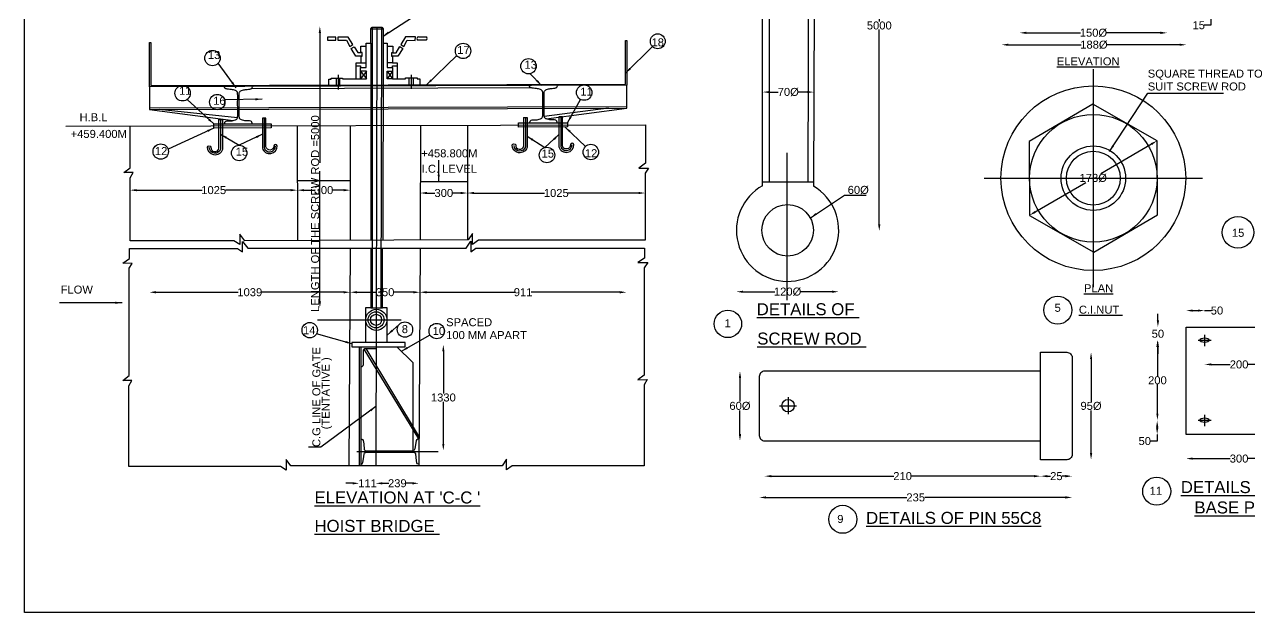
# Model space of a CAD drawing. Header units: inches. Extents: x 2 to 3337, y 17 to 2233.
# Drawn here: x 2 to 1838, y 17 to 898 of the extents above; entities that cross this region are included whole.
import ezdxf

# ---------------------------------------------------------------- set-up
doc = ezdxf.new("R2010")
doc.units = ezdxf.units.IN
doc.header["$MEASUREMENT"] = 0
doc.layers.add('DIMENSIONS', color=7, linetype='Continuous')
doc.layers.add('TEXT', color=1, linetype='Continuous')
doc.styles.get("Standard").update_dxf_attribs({"font": 'arial.ttf', "height": 12})
doc.dimstyles.get("Standard").update_dxf_attribs({"dimtxt": 12, "dimasz": 10, "dimexe": 0.18, "dimexo": 0.0625, "dimgap": 0.09, "dimtad": 0, "dimtih": 1, "dimtoh": 1, "dimdec": 4, "dimzin": 0, "dimdsep": 46, "dimtxsty": 'Standard', "dimcen": 0.09, "dimse1": 1, "dimse2": 1, "dimadec": 0, "dimazin": 0, "dimtfac": 1, "dimtdec": 4, "dimtofl": 0, "dimtmove": 0, "dimatfit": 3, "dimfxl": 1, "dimtolj": 1, "dimtzin": 0, "dimarcsym": 0})

# ---------------------------------------------------------------- blocks, each defined once
blk = doc.blocks.new('*D66')
at = {"layer": 'Defpoints', "color": 0, "transparency": 16777216}
for p in [(1715, 929.8), (1715, 907.3), (1780.5, 907.3)]:
    blk.add_point(p, dxfattribs=at)
at = {"layer": 'DIMENSIONS', "color": 0, "lineweight": -2, "transparency": 16777216}
for p, q in [((1780.5, 919.8), (1780.5, 917.3)), ((1780.5, 907.3), (1780.5, 897.3)), ((1780.5, 897.3), (1770.5, 897.3))]:
    blk.add_line(p, q, dxfattribs=at)
at = {"layer": 'DIMENSIONS', "color": 0, "transparency": 16777216}
for points in [[(1778.8, 919.8), (1782.1, 919.8), (1780.5, 929.8)], [(1778.8, 917.3), (1782.1, 917.3), (1780.5, 907.3)]]:
    blk.add_solid(points, dxfattribs=at)
at = {"layer": 'DIMENSIONS', "color": 0, "transparency": 16777216, "insert": (1762.3, 897.3), "char_height": 12, "attachment_point": 5}
blk.add_mtext('\\A1;15', dxfattribs=at)
blk = doc.blocks.new('*D67')
at = {"layer": 'Defpoints', "color": 0, "transparency": 16777216}
for p in [(1494, 929.8), (1715, 929.8), (1715, 885.9)]:
    blk.add_point(p, dxfattribs=at)
at = {"layer": 'DIMENSIONS', "color": 0, "lineweight": -2, "transparency": 16777216}
for p, q in [((1504, 885.9), (1585.1, 885.9)), ((1705, 885.9), (1623.9, 885.9))]:
    blk.add_line(p, q, dxfattribs=at)
at = {"layer": 'DIMENSIONS', "color": 0, "transparency": 16777216}
for points in [[(1504, 887.6), (1504, 884.2), (1494, 885.9)], [(1705, 887.6), (1705, 884.2), (1715, 885.9)]]:
    blk.add_solid(points, dxfattribs=at)
at = {"layer": 'DIMENSIONS', "color": 0, "transparency": 16777216, "insert": (1604.5, 885.9), "char_height": 12, "attachment_point": 5}
blk.add_mtext('\\A1;150Ø', dxfattribs=at)
blk = doc.blocks.new('*D68')
at = {"layer": 'Defpoints', "color": 0, "transparency": 16777216}
for p in [(1466.9, 929.8), (1743.6, 929.8), (1743.6, 868)]:
    blk.add_point(p, dxfattribs=at)
at = {"layer": 'DIMENSIONS', "color": 0, "lineweight": -2, "transparency": 16777216}
for p, q in [((1476.9, 868), (1585.9, 868)), ((1733.6, 868), (1624.6, 868))]:
    blk.add_line(p, q, dxfattribs=at)
at = {"layer": 'DIMENSIONS', "color": 0, "transparency": 16777216}
for points in [[(1476.9, 869.7), (1476.9, 866.4), (1466.9, 868)], [(1733.6, 869.7), (1733.6, 866.4), (1743.6, 868)]]:
    blk.add_solid(points, dxfattribs=at)
at = {"layer": 'DIMENSIONS', "color": 0, "transparency": 16777216, "insert": (1605.2, 868), "char_height": 12, "attachment_point": 5}
blk.add_mtext('\\A1;188Ø', dxfattribs=at)
blk = doc.blocks.new('*D70')
at = {"layer": 'Defpoints', "color": 0, "transparency": 16777216}
for p in [(1177.8, 1205.1), (1177.8, 588.7), (1283.4, 588.7)]:
    blk.add_point(p, dxfattribs=at)
at = {"layer": 'DIMENSIONS', "color": 0, "lineweight": -2, "transparency": 16777216}
for p, q in [((1283.4, 1195.1), (1283.4, 903.1)), ((1283.4, 598.7), (1283.4, 890.7))]:
    blk.add_line(p, q, dxfattribs=at)
at = {"layer": 'DIMENSIONS', "color": 0, "transparency": 16777216}
for points in [[(1281.7, 1195.1), (1285.1, 1195.1), (1283.4, 1205.1)], [(1281.7, 598.7), (1285.1, 598.7), (1283.4, 588.7)]]:
    blk.add_solid(points, dxfattribs=at)
at = {"layer": 'DIMENSIONS', "color": 0, "transparency": 16777216, "insert": (1283.4, 896.9), "char_height": 12, "attachment_point": 5}
blk.add_mtext('\\A1;5000', dxfattribs=at)
blk = doc.blocks.new('*D71')
at = {"layer": 'Defpoints', "color": 0, "transparency": 16777216}
for p in [(1108.6, 797.3), (1185.4, 797.1), (1185.4, 797.1)]:
    blk.add_point(p, dxfattribs=at)
at = {"layer": 'DIMENSIONS', "color": 0, "lineweight": -2, "transparency": 16777216}
for p, q in [((1118.6, 797.1), (1131.8, 797.1)), ((1175.4, 797.1), (1162.2, 797.1))]:
    blk.add_line(p, q, dxfattribs=at)
at = {"layer": 'DIMENSIONS', "color": 0, "transparency": 16777216}
for points in [[(1118.6, 798.7), (1118.6, 795.4), (1108.6, 797.1)], [(1175.4, 798.7), (1175.4, 795.4), (1185.4, 797.1)]]:
    blk.add_solid(points, dxfattribs=at)
at = {"layer": 'DIMENSIONS', "color": 0, "transparency": 16777216, "insert": (1147, 797.1), "char_height": 12, "attachment_point": 5}
blk.add_mtext('\\A1;70Ø', dxfattribs=at)
blk = doc.blocks.new('*D72')
at = {"layer": 'Defpoints', "color": 0, "transparency": 16777216}
for p in [(1069.3, 589.8), (1222.6, 589.8), (1222.6, 497.7)]:
    blk.add_point(p, dxfattribs=at)
at = {"layer": 'DIMENSIONS', "color": 0, "lineweight": -2, "transparency": 16777216}
for p, q in [((1079.3, 497.7), (1126.6, 497.7)), ((1212.6, 497.7), (1165.3, 497.7))]:
    blk.add_line(p, q, dxfattribs=at)
at = {"layer": 'DIMENSIONS', "color": 0, "transparency": 16777216}
for points in [[(1079.3, 499.3), (1079.3, 496), (1069.3, 497.7)], [(1212.6, 499.3), (1212.6, 496), (1222.6, 497.7)]]:
    blk.add_solid(points, dxfattribs=at)
at = {"layer": 'DIMENSIONS', "color": 0, "transparency": 16777216, "insert": (1146, 497.7), "char_height": 12, "attachment_point": 5}
blk.add_mtext('\\A1;120Ø', dxfattribs=at)
blk = doc.blocks.new('*D73')
at = {"layer": 'Defpoints', "color": 0, "transparency": 16777216}
for p in [(160.2, 649.1), (411.1, 650), (411.1, 650)]:
    blk.add_point(p, dxfattribs=at)
at = {"layer": 'DIMENSIONS', "color": 0, "lineweight": -2, "transparency": 16777216}
for p, q in [((170.2, 650), (268.2, 650)), ((401.1, 650), (303.1, 650))]:
    blk.add_line(p, q, dxfattribs=at)
at = {"layer": 'DIMENSIONS', "color": 0, "transparency": 16777216}
for points in [[(170.2, 651.6), (170.2, 648.3), (160.2, 650)], [(401.1, 651.6), (401.1, 648.3), (411.1, 650)]]:
    blk.add_solid(points, dxfattribs=at)
at = {"layer": 'DIMENSIONS', "color": 0, "transparency": 16777216, "insert": (285.6, 650), "char_height": 12, "attachment_point": 5}
blk.add_mtext('\\A1;1025', dxfattribs=at)
blk = doc.blocks.new('*D74')
at = {"layer": 'Defpoints', "color": 0, "transparency": 16777216}
for p in [(411.1, 650), (490.6, 650), (490.6, 650)]:
    blk.add_point(p, dxfattribs=at)
at = {"layer": 'DIMENSIONS', "color": 0, "lineweight": -2, "transparency": 16777216}
for p, q in [((421.1, 650), (437.6, 650)), ((480.6, 650), (464.2, 650))]:
    blk.add_line(p, q, dxfattribs=at)
at = {"layer": 'DIMENSIONS', "color": 0, "transparency": 16777216}
for points in [[(421.1, 651.6), (421.1, 648.3), (411.1, 650)], [(480.6, 651.6), (480.6, 648.3), (490.6, 650)]]:
    blk.add_solid(points, dxfattribs=at)
at = {"layer": 'DIMENSIONS', "color": 0, "transparency": 16777216, "insert": (450.9, 650), "char_height": 12, "attachment_point": 5}
blk.add_mtext('\\A1;300', dxfattribs=at)
blk = doc.blocks.new('*D75')
at = {"layer": 'Defpoints', "color": 0, "transparency": 16777216}
for p in [(189.2, 498.5), (490.3, 496.9), (490.3, 496.9)]:
    blk.add_point(p, dxfattribs=at)
at = {"layer": 'DIMENSIONS', "color": 0, "lineweight": -2, "transparency": 16777216}
for p, q in [((199.2, 496.9), (322.3, 496.9)), ((480.3, 496.9), (357.2, 496.9))]:
    blk.add_line(p, q, dxfattribs=at)
at = {"layer": 'DIMENSIONS', "color": 0, "transparency": 16777216}
for points in [[(199.2, 498.6), (199.2, 495.2), (189.2, 496.9)], [(480.3, 498.6), (480.3, 495.2), (490.3, 496.9)]]:
    blk.add_solid(points, dxfattribs=at)
at = {"layer": 'DIMENSIONS', "color": 0, "transparency": 16777216, "insert": (339.7, 496.9), "char_height": 12, "attachment_point": 5}
blk.add_mtext('\\A1;1039', dxfattribs=at)
blk = doc.blocks.new('*D76')
at = {"layer": 'Defpoints', "color": 0, "transparency": 16777216}
for p in [(490.3, 496.9), (594.8, 496.9), (594.8, 496.3)]:
    blk.add_point(p, dxfattribs=at)
at = {"layer": 'DIMENSIONS', "color": 0, "lineweight": -2, "transparency": 16777216}
for p, q in [((500.3, 496.9), (529.2, 496.9)), ((584.8, 496.9), (555.9, 496.9))]:
    blk.add_line(p, q, dxfattribs=at)
at = {"layer": 'DIMENSIONS', "color": 0, "transparency": 16777216}
for points in [[(500.3, 498.6), (500.3, 495.2), (490.3, 496.9)], [(584.8, 498.6), (584.8, 495.2), (594.8, 496.9)]]:
    blk.add_solid(points, dxfattribs=at)
at = {"layer": 'DIMENSIONS', "color": 0, "transparency": 16777216, "insert": (542.5, 496.9), "char_height": 12, "attachment_point": 5}
blk.add_mtext('\\A1;350', dxfattribs=at)
blk = doc.blocks.new('*D77')
at = {"layer": 'Defpoints', "color": 0, "transparency": 16777216}
for p in [(594.8, 496.9), (904.3, 496.9), (904.3, 496.9)]:
    blk.add_point(p, dxfattribs=at)
at = {"layer": 'DIMENSIONS', "color": 0, "lineweight": -2, "transparency": 16777216}
for p, q in [((604.8, 496.9), (737.3, 496.9)), ((894.3, 496.9), (761.7, 496.9))]:
    blk.add_line(p, q, dxfattribs=at)
at = {"layer": 'DIMENSIONS', "color": 0, "transparency": 16777216}
for points in [[(604.8, 498.6), (604.8, 495.2), (594.8, 496.9)], [(894.3, 498.6), (894.3, 495.2), (904.3, 496.9)]]:
    blk.add_solid(points, dxfattribs=at)
at = {"layer": 'DIMENSIONS', "color": 0, "transparency": 16777216, "insert": (749.5, 496.9), "char_height": 12, "attachment_point": 5}
blk.add_mtext('\\A1;911', dxfattribs=at)
blk = doc.blocks.new('*D78')
at = {"layer": 'Defpoints', "color": 0, "transparency": 16777216}
for p in [(572.6, 418.4), (573.4, 259.5), (629.9, 259.5)]:
    blk.add_point(p, dxfattribs=at)
at = {"layer": 'DIMENSIONS', "color": 0, "lineweight": -2, "transparency": 16777216}
for p, q in [((629.9, 408.4), (629.9, 345.2)), ((629.9, 269.5), (629.9, 332.8))]:
    blk.add_line(p, q, dxfattribs=at)
at = {"layer": 'DIMENSIONS', "color": 0, "transparency": 16777216}
for points in [[(628.2, 408.4), (631.5, 408.4), (629.9, 418.4)], [(628.2, 269.5), (631.5, 269.5), (629.9, 259.5)]]:
    blk.add_solid(points, dxfattribs=at)
at = {"layer": 'DIMENSIONS', "color": 0, "transparency": 16777216, "insert": (629.9, 339), "char_height": 12, "attachment_point": 5}
blk.add_mtext('\\A1;1330', dxfattribs=at)
blk = doc.blocks.new('*D79')
at = {"layer": 'Defpoints', "color": 0, "transparency": 16777216}
for p in [(503.9, 236.4), (528.4, 236.4), (528.4, 210.4)]:
    blk.add_point(p, dxfattribs=at)
at = {"layer": 'DIMENSIONS', "color": 0, "lineweight": -2, "transparency": 16777216}
for p, q in [((493.9, 210.4), (483.9, 210.4)), ((538.4, 210.4), (548.4, 210.4))]:
    blk.add_line(p, q, dxfattribs=at)
at = {"layer": 'DIMENSIONS', "color": 0, "transparency": 16777216}
for points in [[(493.9, 212), (493.9, 208.7), (503.9, 210.4)], [(538.4, 212), (538.4, 208.7), (528.4, 210.4)]]:
    blk.add_solid(points, dxfattribs=at)
at = {"layer": 'DIMENSIONS', "color": 0, "transparency": 16777216, "insert": (516.2, 210.4), "char_height": 12, "attachment_point": 5}
blk.add_mtext('\\A1;111', dxfattribs=at)
blk = doc.blocks.new('*D80')
at = {"layer": 'Defpoints', "color": 0, "transparency": 16777216}
for p in [(593.3, 239.4), (528.4, 236.4), (593.3, 210.4)]:
    blk.add_point(p, dxfattribs=at)
at = {"layer": 'DIMENSIONS', "color": 0, "lineweight": -2, "transparency": 16777216}
for p, q in [((538.4, 210.4), (547.4, 210.4)), ((583.3, 210.4), (574.4, 210.4))]:
    blk.add_line(p, q, dxfattribs=at)
at = {"layer": 'DIMENSIONS', "color": 0, "transparency": 16777216}
for points in [[(538.4, 212), (538.4, 208.7), (528.4, 210.4)], [(583.3, 212), (583.3, 208.7), (593.3, 210.4)]]:
    blk.add_solid(points, dxfattribs=at)
at = {"layer": 'DIMENSIONS', "color": 0, "transparency": 16777216, "insert": (560.9, 210.4), "char_height": 12, "attachment_point": 5}
blk.add_mtext('\\A1;239', dxfattribs=at)
blk = doc.blocks.new('*D81')
at = {"layer": 'Defpoints', "color": 0, "transparency": 16777216}
for p in [(595.2, 645.7), (666, 645.7), (666, 645.7)]:
    blk.add_point(p, dxfattribs=at)
at = {"layer": 'DIMENSIONS', "color": 0, "lineweight": -2, "transparency": 16777216}
for p, q in [((605.2, 645.7), (617.3, 645.7)), ((656, 645.7), (643.9, 645.7))]:
    blk.add_line(p, q, dxfattribs=at)
at = {"layer": 'DIMENSIONS', "color": 0, "transparency": 16777216}
for points in [[(605.2, 647.4), (605.2, 644), (595.2, 645.7)], [(656, 647.4), (656, 644), (666, 645.7)]]:
    blk.add_solid(points, dxfattribs=at)
at = {"layer": 'DIMENSIONS', "color": 0, "transparency": 16777216, "insert": (630.6, 645.7), "char_height": 12, "attachment_point": 5}
blk.add_mtext('\\A1;300', dxfattribs=at)
blk = doc.blocks.new('*D82')
at = {"layer": 'Defpoints', "color": 0, "transparency": 16777216}
for p in [(666, 645.7), (932.5, 645.7), (932.5, 645.7)]:
    blk.add_point(p, dxfattribs=at)
at = {"layer": 'DIMENSIONS', "color": 0, "lineweight": -2, "transparency": 16777216}
for p, q in [((676, 645.7), (781.7, 645.7)), ((922.5, 645.7), (816.7, 645.7))]:
    blk.add_line(p, q, dxfattribs=at)
at = {"layer": 'DIMENSIONS', "color": 0, "transparency": 16777216}
for points in [[(676, 647.4), (676, 644), (666, 645.7)], [(922.5, 647.4), (922.5, 644), (932.5, 645.7)]]:
    blk.add_solid(points, dxfattribs=at)
at = {"layer": 'DIMENSIONS', "color": 0, "transparency": 16777216, "insert": (799.2, 645.7), "char_height": 12, "attachment_point": 5}
blk.add_mtext('\\A1;1025', dxfattribs=at)
blk = doc.blocks.new('*D83')
at = {"layer": 'Defpoints', "color": 0, "transparency": 16777216}
for p in [(1111.6, 274.1), (1525.3, 274.1), (1525.3, 221.1)]:
    blk.add_point(p, dxfattribs=at)
at = {"layer": 'DIMENSIONS', "color": 0, "lineweight": -2, "transparency": 16777216}
for p, q in [((1121.6, 221.1), (1305, 221.1)), ((1515.3, 221.1), (1331.9, 221.1))]:
    blk.add_line(p, q, dxfattribs=at)
at = {"layer": 'DIMENSIONS', "color": 0, "transparency": 16777216}
for points in [[(1121.6, 222.8), (1121.6, 219.4), (1111.6, 221.1)], [(1515.3, 222.8), (1515.3, 219.4), (1525.3, 221.1)]]:
    blk.add_solid(points, dxfattribs=at)
at = {"layer": 'DIMENSIONS', "color": 0, "transparency": 16777216, "insert": (1318.4, 221.1), "char_height": 12, "attachment_point": 5}
blk.add_mtext('\\A1;210', dxfattribs=at)
blk = doc.blocks.new('*D84')
at = {"layer": 'Defpoints', "color": 0, "transparency": 16777216}
for p in [(1525.3, 256.7), (1572.5, 256.7), (1572.5, 221.1)]:
    blk.add_point(p, dxfattribs=at)
at = {"layer": 'DIMENSIONS', "color": 0, "lineweight": -2, "transparency": 16777216}
for p, q in [((1535.3, 221.1), (1540.1, 221.1)), ((1562.5, 221.1), (1557.8, 221.1))]:
    blk.add_line(p, q, dxfattribs=at)
at = {"layer": 'DIMENSIONS', "color": 0, "transparency": 16777216}
for points in [[(1535.3, 222.8), (1535.3, 219.4), (1525.3, 221.1)], [(1562.5, 222.8), (1562.5, 219.4), (1572.5, 221.1)]]:
    blk.add_solid(points, dxfattribs=at)
at = {"layer": 'DIMENSIONS', "color": 0, "transparency": 16777216, "insert": (1548.9, 221.1), "char_height": 12, "attachment_point": 5}
blk.add_mtext('\\A1;25', dxfattribs=at)
blk = doc.blocks.new('*D85')
at = {"layer": 'Defpoints', "color": 0, "transparency": 16777216}
for p in [(1103.6, 310.8), (1572.5, 310.8), (1572.5, 189.2)]:
    blk.add_point(p, dxfattribs=at)
at = {"layer": 'DIMENSIONS', "color": 0, "lineweight": -2, "transparency": 16777216}
for p, q in [((1113.6, 189.2), (1324.5, 189.2)), ((1562.5, 189.2), (1351.5, 189.2))]:
    blk.add_line(p, q, dxfattribs=at)
at = {"layer": 'DIMENSIONS', "color": 0, "transparency": 16777216}
for points in [[(1113.6, 190.9), (1113.6, 187.5), (1103.6, 189.2)], [(1562.5, 190.9), (1562.5, 187.5), (1572.5, 189.2)]]:
    blk.add_solid(points, dxfattribs=at)
at = {"layer": 'DIMENSIONS', "color": 0, "transparency": 16777216, "insert": (1338, 189.2), "char_height": 12, "attachment_point": 5}
blk.add_mtext('\\A1;235', dxfattribs=at)
blk = doc.blocks.new('*D86')
at = {"layer": 'Defpoints', "color": 0, "transparency": 16777216}
for p in [(1549.5, 406.8), (1549.5, 245.7), (1600.9, 245.7)]:
    blk.add_point(p, dxfattribs=at)
at = {"layer": 'DIMENSIONS', "color": 0, "lineweight": -2, "transparency": 16777216}
for p, q in [((1600.9, 396.8), (1600.9, 332.8)), ((1600.9, 255.7), (1600.9, 319.7))]:
    blk.add_line(p, q, dxfattribs=at)
at = {"layer": 'DIMENSIONS', "color": 0, "transparency": 16777216}
for points in [[(1599.3, 396.8), (1602.6, 396.8), (1600.9, 406.8)], [(1599.3, 255.7), (1602.6, 255.7), (1600.9, 245.7)]]:
    blk.add_solid(points, dxfattribs=at)
at = {"layer": 'DIMENSIONS', "color": 0, "transparency": 16777216, "insert": (1600.9, 326.3), "char_height": 12, "attachment_point": 5}
blk.add_mtext('\\A1;95Ø', dxfattribs=at)
blk = doc.blocks.new('*D87')
at = {"layer": 'Defpoints', "color": 0, "transparency": 16777216}
for p in [(1771.1, 425.1), (1874.5, 424.6), (1874.5, 388.6)]:
    blk.add_point(p, dxfattribs=at)
at = {"layer": 'DIMENSIONS', "color": 0, "lineweight": -2, "transparency": 16777216}
for p, q in [((1781.1, 388.6), (1809.4, 388.6)), ((1864.5, 388.6), (1836.2, 388.6))]:
    blk.add_line(p, q, dxfattribs=at)
at = {"layer": 'DIMENSIONS', "color": 0, "transparency": 16777216}
for points in [[(1781.1, 390.3), (1781.1, 387), (1771.1, 388.6)], [(1864.5, 390.3), (1864.5, 387), (1874.5, 388.6)]]:
    blk.add_solid(points, dxfattribs=at)
at = {"layer": 'DIMENSIONS', "color": 0, "transparency": 16777216, "insert": (1822.8, 388.6), "char_height": 12, "attachment_point": 5}
blk.add_mtext('\\A1;200', dxfattribs=at)
blk = doc.blocks.new('*D88')
at = {"layer": 'Defpoints', "color": 0, "transparency": 16777216}
for p in [(1743.4, 283.7), (1902.2, 283.7), (1902.2, 247.4)]:
    blk.add_point(p, dxfattribs=at)
at = {"layer": 'DIMENSIONS', "color": 0, "lineweight": -2, "transparency": 16777216}
for p, q in [((1753.4, 247.4), (1809.5, 247.4)), ((1892.2, 247.4), (1836.2, 247.4))]:
    blk.add_line(p, q, dxfattribs=at)
at = {"layer": 'DIMENSIONS', "color": 0, "transparency": 16777216}
for points in [[(1753.4, 249.1), (1753.4, 245.8), (1743.4, 247.4)], [(1892.2, 249.1), (1892.2, 245.8), (1902.2, 247.4)]]:
    blk.add_solid(points, dxfattribs=at)
at = {"layer": 'DIMENSIONS', "color": 0, "transparency": 16777216, "insert": (1822.8, 247.4), "char_height": 12, "attachment_point": 5}
blk.add_mtext('\\A1;300', dxfattribs=at)
blk = doc.blocks.new('*D90')
at = {"layer": 'Defpoints', "color": 0, "transparency": 16777216}
for p in [(1771.7, 444.7), (1701.1, 424.6), (1771, 424.6)]:
    blk.add_point(p, dxfattribs=at)
at = {"layer": 'DIMENSIONS', "color": 0, "lineweight": -2, "transparency": 16777216}
for p, q in [((1701.1, 454.7), (1701.1, 464.7)), ((1701.1, 414.6), (1701.1, 404.6))]:
    blk.add_line(p, q, dxfattribs=at)
at = {"layer": 'DIMENSIONS', "color": 0, "transparency": 16777216}
for points in [[(1699.4, 454.7), (1702.8, 454.7), (1701.1, 444.7)], [(1699.4, 414.6), (1702.8, 414.6), (1701.1, 424.6)]]:
    blk.add_solid(points, dxfattribs=at)
at = {"layer": 'DIMENSIONS', "color": 0, "transparency": 16777216, "insert": (1701.1, 434.6), "char_height": 12, "attachment_point": 5}
blk.add_mtext('\\A1;50', dxfattribs=at)
blk = doc.blocks.new('*D91')
at = {"layer": 'Defpoints', "color": 0, "transparency": 16777216}
for p in [(1771, 424.6), (1700.4, 305), (1771, 305)]:
    blk.add_point(p, dxfattribs=at)
at = {"layer": 'DIMENSIONS', "color": 0, "lineweight": -2, "transparency": 16777216}
for p, q in [((1700.4, 414.6), (1700.4, 371)), ((1700.4, 315), (1700.4, 358.6))]:
    blk.add_line(p, q, dxfattribs=at)
at = {"layer": 'DIMENSIONS', "color": 0, "transparency": 16777216}
for points in [[(1698.7, 414.6), (1702, 414.6), (1700.4, 424.6)], [(1698.7, 315), (1702, 315), (1700.4, 305)]]:
    blk.add_solid(points, dxfattribs=at)
at = {"layer": 'DIMENSIONS', "color": 0, "transparency": 16777216, "insert": (1700.4, 364.8), "char_height": 12, "attachment_point": 5}
blk.add_mtext('\\A1;200', dxfattribs=at)
blk = doc.blocks.new('*D92')
at = {"layer": 'Defpoints', "color": 0, "transparency": 16777216}
for p in [(1771, 304.5), (1700, 283.7), (1771, 283.7)]:
    blk.add_point(p, dxfattribs=at)
at = {"layer": 'DIMENSIONS', "color": 0, "lineweight": -2, "transparency": 16777216}
for p, q in [((1700, 294.5), (1700, 293.7)), ((1700, 283.7), (1700, 273.7)), ((1700, 273.7), (1690, 273.7))]:
    blk.add_line(p, q, dxfattribs=at)
at = {"layer": 'DIMENSIONS', "color": 0, "transparency": 16777216}
for points in [[(1698.4, 294.5), (1701.7, 294.5), (1700, 304.5)], [(1698.4, 293.7), (1701.7, 293.7), (1700, 283.7)]]:
    blk.add_solid(points, dxfattribs=at)
at = {"layer": 'DIMENSIONS', "color": 0, "transparency": 16777216, "insert": (1681.4, 273.7), "char_height": 12, "attachment_point": 5}
blk.add_mtext('\\A1;50', dxfattribs=at)
blk = doc.blocks.new('*D93')
at = {"layer": 'Defpoints', "color": 0, "transparency": 16777216}
for p in [(1771, 469.4), (1743.4, 424.3), (1771, 421.7)]:
    blk.add_point(p, dxfattribs=at)
at = {"layer": 'DIMENSIONS', "color": 0, "lineweight": -2, "transparency": 16777216}
for p, q in [((1753.4, 469.4), (1761, 469.4)), ((1771, 469.4), (1781, 469.4))]:
    blk.add_line(p, q, dxfattribs=at)
at = {"layer": 'DIMENSIONS', "color": 0, "transparency": 16777216}
for points in [[(1753.4, 471.1), (1753.4, 467.8), (1743.4, 469.4)], [(1761, 471.1), (1761, 467.8), (1771, 469.4)]]:
    blk.add_solid(points, dxfattribs=at)
at = {"layer": 'DIMENSIONS', "color": 0, "transparency": 16777216, "insert": (1789.7, 469.4), "char_height": 12, "attachment_point": 5}
blk.add_mtext('\\A1;50', dxfattribs=at)
blk = doc.blocks.new('*D112')
at = {"layer": 'Defpoints', "color": 0, "transparency": 16777216}
for p in [(1700, 724.1), (1700.1, 723.9), (1508.5, 612)]:
    blk.add_point(p, dxfattribs=at)
at = {"layer": 'DIMENSIONS', "color": 0, "lineweight": -2, "transparency": 16777216}
for p, q in [((1691.3, 719.1), (1615.4, 674.7)), ((1517, 617.3), (1592.9, 661.6))]:
    blk.add_line(p, q, dxfattribs=at)
at = {"layer": 'DIMENSIONS', "color": 0, "transparency": 16777216}
for points in [[(1690.5, 720.5), (1692.2, 717.7), (1700, 724.1)], [(1516.2, 618.7), (1517.8, 615.8), (1508.4, 612.2)]]:
    blk.add_solid(points, dxfattribs=at)
at = {"layer": 'DIMENSIONS', "color": 0, "transparency": 16777216, "insert": (1604.2, 668.2), "char_height": 12, "attachment_point": 5}
blk.add_mtext('\\A1;173Ø', dxfattribs=at)
blk = doc.blocks.new('*D118')
at = {"layer": 'Defpoints', "color": 0, "transparency": 16777216}
for p in [(1174.8, 378.5), (1074.6, 274.1), (1174.8, 274.1)]:
    blk.add_point(p, dxfattribs=at)
at = {"layer": 'DIMENSIONS', "color": 0, "lineweight": -2, "transparency": 16777216}
for p, q in [((1074.6, 368.5), (1074.6, 332.9)), ((1074.6, 284.1), (1074.6, 319.8))]:
    blk.add_line(p, q, dxfattribs=at)
at = {"layer": 'DIMENSIONS', "color": 0, "transparency": 16777216}
for points in [[(1072.9, 368.5), (1076.3, 368.5), (1074.6, 378.5)], [(1072.9, 284.1), (1076.3, 284.1), (1074.6, 274.1)]]:
    blk.add_solid(points, dxfattribs=at)
at = {"layer": 'DIMENSIONS', "color": 0, "transparency": 16777216, "insert": (1074.6, 326.3), "char_height": 12, "attachment_point": 5}
blk.add_mtext('\\A1;60Ø', dxfattribs=at)
blk = doc.blocks.new('*D119')
at = {"layer": 'Defpoints', "color": 0, "transparency": 16777216}
for p in [(530.4, 895.8), (444.8, 473.5), (530.4, 473.5)]:
    blk.add_point(p, dxfattribs=at)
at = {"layer": 'DIMENSIONS', "color": 0, "lineweight": -2, "transparency": 16777216}
for p, q in [((444.8, 885.8), (444.8, 690.8)), ((444.8, 483.5), (444.8, 678.6))]:
    blk.add_line(p, q, dxfattribs=at)
at = {"layer": 'DIMENSIONS', "color": 0, "transparency": 16777216}
for points in [[(443.1, 885.8), (446.5, 885.8), (444.8, 895.8)], [(443.1, 483.5), (446.5, 483.5), (444.8, 473.5)]]:
    blk.add_solid(points, dxfattribs=at)
at = {"layer": 'DIMENSIONS', "color": 0, "transparency": 16777216, "insert": (444.8, 684.7), "char_height": 12, "attachment_point": 5}
blk.add_mtext('\\A1;  ', dxfattribs=at)

msp = doc.modelspace()

# ---------------------------------------------------------------- linework, layer by layer
at = {"color": 0}
for points in [[(1119.07076, 662.28229), (1119.07076, 1205.11021), (1108.5639, 1198.62893)], [(1108.5639, 656.71276), (1108.5639, 1198.62893), (1186.69749, 1198.62893), (1184.93121, 655.81671)], [(1177.77864, 1205.11021), (1176.24889, 662.28199)], [(458.34925, 807.67574), (458.34925, 816.56299), (461.95193, 816.56299), (461.95193, 817.93581), (478.66496, 817.93581), (478.66496, 816.88225), (505.82131, 816.88225), (505.82131, 834.14711), (514.29775, 834.14711), (514.29775, 870.19959), (521.29802, 870.19959), (521.29802, 892.11645), (539.44865, 892.11645), (539.44865, 870.19959), (545.80598, 870.19959), (545.80598, 834.14711), (553.82316, 834.14711), (553.82316, 816.88225), (573.35181, 816.88225), (573.35181, 818.31172), (590.82419, 818.31172), (590.82419, 817.04601), (594.66819, 817.04601), (594.69283, 808.04921)], [(521.29802, 892.11645), (523.21577, 894.41223), (537.48256, 894.41223), (539.44865, 892.11645)], [(523.21577, 894.41223), (523.21577, 473.52377)], [(530.34916, 894.41223), (528.43618, 236.3855)], [(536.49884, 473.52377), (537.48256, 894.41223)], [(191.14202, 871.22313), (191.14202, 806.94381), (902.7652, 808.89308), (902.7652, 874.54996), (905.03259, 874.54996), (905.03259, 807.33121), (189.49212, 805.17965), (189.49212, 871.2409), (191.14202, 871.2409)], [(489.63774, 865.67601), (494.22435, 868.3721), (487.28592, 879.47736), (471.65505, 879.47736), (471.65505, 874.77416), (484.87172, 874.77416), (489.63774, 865.67601)], [(506.52584, 851.13729), (498.74657, 851.13729), (491.53717, 862.6443), (496.18839, 865.15467), (501.63033, 856.23988), (506.27098, 856.23988)], [(506.52584, 840.99578), (506.52584, 851.13729), (508.06389, 851.13729), (508.06389, 856.23988), (506.27098, 856.23988), (506.27098, 866.04862), (514.29775, 866.04862)], [(521.29802, 870.19959), (521.01577, 574.78124)], [(539.44865, 870.19959), (539.16635, 574.84435)], [(545.80598, 865.81189), (553.91985, 865.81189), (553.91985, 856.04313), (552.15283, 856.04313), (552.15283, 850.92835), (553.75772, 850.92835), (553.75772, 841.09946), (545.80598, 841.09946)], [(499.39966, 816.88225), (499.39966, 840.99578), (514.29775, 840.99578)], [(499.39966, 836.4126), (505.82131, 836.4126), (505.82131, 834.14711)], [(553.75772, 841.09946), (560.75215, 841.09946), (560.75215, 816.88225)], [(553.82316, 836.56679), (560.75215, 836.56679)], [(553.82316, 834.14711), (553.82316, 836.56679)], [(1604.29493, 831.55508), (1604.29493, 504.34072)], [(469.18073, 817.93581), (469.20875, 807.70549)], [(471.98062, 823.17842), (471.98062, 801.17245)], [(474.52185, 807.71936), (474.52185, 817.93581)], [(189.49212, 805.17965), (189.49212, 770.7691), (905.18196, 772.83559), (905.03259, 807.33121)], [(342.37441, 802.54835), (760.82823, 803.80522)], [(189.49212, 773.4866), (905.17106, 775.35222)], [(877.34694, 772.75522), (781.27956, 760.3388)], [(783.97254, 756.92426), (905.18196, 772.83559)], [(189.49212, 770.7691), (314.90007, 754.46318)], [(321.28812, 758.64846), (203.95177, 770.81085)], [(63.81705, 745.83849), (932.98952, 748.12688), (932.98952, 690.3087), (922.81571, 683.19634), (937.26562, 683.19634), (932.46933, 675.25548), (932.46933, 574.8206), (682.73345, 574.8206), (673.63035, 568.73003), (673.63035, 585.09304), (667.13822, 575.28934), (332.44778, 574.12555), (324.6625, 584.21076), (324.6625, 568.60476), (315.62544, 574.25434), (160.19592, 573.88152), (160.15891, 668.46726), (164.82367, 676.37299), (150.9646, 676.37299), (160.49694, 683.53545), (160.33224, 746.0926)], [(285.63805, 742.95327), (285.63805, 749.45222), (371.5299, 749.45222), (371.5299, 743.37136), (285.63805, 742.95327)], [(410.78732, 746.75201), (411.38663, 574.40003)], [(490.60501, 574.67549), (490.64773, 746.96227)], [(595.41577, 747.2381), (595.12486, 575.03893)], [(665.93217, 747.42376), (665.96674, 575.28527)], [(742.36298, 744.37042), (742.36298, 751.0054), (815.99742, 751.0054), (815.99742, 744.71268), (742.36298, 744.37042)], [(490.62717, 664.03779), (411.0759, 663.76117)], [(595.27374, 663.1635), (665.94909, 663.17769)], [(1108.5639, 662.28235), (1184.95225, 662.28194)], [(1440.68775, 667.9479), (1767.90211, 667.9479)], [(159.41588, 562.57815), (321.2624, 562.57815), (328.95918, 557.30808), (328.95918, 573.25463), (336.97666, 562.99755), (664.11355, 562.99755), (670.88479, 573.46114), (671.03093, 557.44252), (678.38673, 563.13911), (931.55769, 563.13911), (931.55769, 548.19848), (921.40846, 541.46039), (936.28278, 541.46039), (931.00479, 533.51324), (931.00479, 372.47546), (921.56375, 365.74874), (935.43475, 365.89069), (931.03201, 358.13072), (931.03201, 236.55566), (733.00795, 236.55566), (724.54548, 230.64869), (724.54548, 246.53523), (718.06984, 236.3855), (401.04831, 236.3855), (394.2293, 246.24781), (394.2293, 230.07915), (385.8869, 235.66205), (158.196, 235.66205), (158.196, 356.76212), (163.13134, 364.4275), (149.29127, 364.4275), (159.12279, 371.97638), (158.98319, 532.82718), (163.60878, 540.07832), (149.34249, 540.6623), (159.4214, 547.71877), (159.41588, 562.57815)], [(488.94495, 236.3855), (490.64561, 562.99755)], [(521.07627, 562.99755), (521.07627, 473.52377), (513.05875, 473.52377), (513.05875, 421.53968), (492.77289, 421.53968), (492.77289, 415.28122), (572.56472, 415.28122), (572.56472, 421.53968), (513.05875, 421.53968)], [(545.74758, 421.53968), (545.74758, 473.48819), (538.4752, 473.48819), (538.4752, 562.99755)], [(595.12486, 562.99755), (593.32828, 236.3855)], [(521.07627, 473.52377), (538.4752, 473.52377)], [(441.10235, 455.54485), (566.84986, 455.54485)], [(1761.25663, 425.09702), (1780.91711, 425.09702)], [(1771.04819, 433.10596), (1771.04819, 416.05249)], [(503.90458, 415.28122), (503.90458, 236.3855)], [(506.19404, 415.28122), (506.19404, 236.3855)], [(506.19404, 385.19493), (508.28445, 385.62957), (509.78972, 386.90003), (510.15768, 388.73886), (510.15768, 410.00046), (510.69737, 411.55124), (512.24894, 412.51379), (514.92406, 412.51379), (528.94809, 412.47302)], [(510.69737, 411.55124), (592.64711, 277.0743)], [(513.5865, 412.51379), (593.56593, 279.5905)], [(560.10269, 415.28122), (584.39885, 391.60591), (584.39885, 259.59016)], [(1146.69989, 339.40245), (1146.69989, 314.12685)], [(1134.06208, 326.76465), (1159.33769, 326.76465)], [(1771.04819, 313.00902), (1771.04819, 295.95555)], [(1761.25663, 305.00008), (1780.91711, 305.00008)], [(506.71199, 277.17186), (508.76261, 276.07619), (509.74507, 274.78737), (510.48192, 269.50938), (511.38527, 261.16013), (512.56382, 259.83495), (514.97002, 259.24598), (584.39885, 259.59016), (586.80802, 260.47141), (587.69193, 262.38557), (588.87047, 268.32436), (589.55797, 274.70488), (590.57137, 276.12903), (591.7411, 276.88553), (593.55313, 277.26308)], [(499.9656, 258.17361), (622.22361, 258.17361)], [(507.02267, 239.09587), (508.37554, 239.78459), (509.30746, 241.35473), (510.39914, 246.89014), (511.1742, 253.96161), (511.8931, 255.90433), (513.57056, 256.78254), (517.77751, 257.18173), (584.61398, 257.18877), (586.74557, 256.34594), (588.1276, 254.56663), (589.26017, 243.92678), (589.52243, 241.5302), (590.34668, 240.21958), (593.34504, 239.43237)]]:
    msp.add_lwpolyline(points, dxfattribs=at)
for points in [[(468.67978, 879.47736), (456.44064, 879.47736), (456.44064, 874.77416), (468.67978, 874.77416)], [(505.82131, 816.88225), (514.74843, 816.88225), (514.74843, 828.57848), (505.82131, 828.57848)], [(553.82316, 816.88225), (545.67964, 816.88225), (545.67964, 828.47898), (553.82316, 828.47898)], [(1700.65842, 612.96401), (1700.09412, 723.90918), (1603.73063, 778.89308), (1507.93144, 722.93179), (1508.49573, 611.98662), (1604.85922, 557.00272)], [(1743.41587, 444.72048), (1902.24922, 444.72048), (1902.24922, 283.72898), (1743.41587, 283.72898)]]:
    msp.add_lwpolyline(points, close=True, dxfattribs=at)
for points in [[(293.32167, 755.81077), (298.60997, 755.81077), (298.60997, 710.8391, -0.871497878), (276.16697, 714.41734, -0.7165392218), (281.36386, 714.47505, 0.9748694723), (293.37445, 713.08993), (293.37445, 755.81077)], [(295.96582, 755.81077), (295.96582, 711.8105, -0.8762236282), (278.97678, 713.80776, -0.7896107684)], [(363.82865, 757.91312), (358.54035, 757.91312), (358.54035, 712.94145, 0.871497878), (380.98335, 716.51969, 0.7165392218), (375.78646, 716.5774, -0.9748694723), (363.77587, 715.19227), (363.77587, 757.91312)], [(361.1845, 757.91312), (361.1845, 713.91285, 0.8762236282), (378.17354, 715.91011, 0.7896107684)], [(750.30222, 759.13456), (755.59052, 759.13456), (755.59052, 714.16289, -0.871497878), (733.14752, 717.74113, -0.7165392218), (738.34441, 717.79884, 0.9748694723), (750.35499, 716.41372), (750.35499, 759.13456)], [(752.94637, 759.13456), (752.94637, 715.13429, -0.8762236282), (735.95732, 717.13155, -0.7896107684)], [(808.49306, 759.796), (803.20476, 759.796), (803.20476, 714.82433, 0.871497878), (825.64776, 718.40256, 0.7165392218), (820.45087, 718.46027, -0.9748694723), (808.44028, 717.07515), (808.44028, 759.796)], [(805.84891, 759.796), (805.84891, 715.79573, 0.8762236282), (822.83795, 717.79298, 0.7896107684)]]:
    msp.add_lwpolyline(points, format="xyb", dxfattribs=at)
for points in [[(1525.33148, 406.81399), (1564.5238, 406.81399, -0.4142135624), (1572.5238, 398.81399), (1572.5238, 253.69967, -0.4142135624), (1564.5238, 245.69967), (1525.33148, 245.69967)], [(1525.33148, 378.54995), (1111.55567, 378.54995, 0.4142135624), (1103.55567, 370.54995), (1103.55567, 282.10992, 0.4142135624), (1111.55567, 274.10992), (1525.33148, 274.10992)]]:
    msp.add_lwpolyline(points, format="xyb", close=True, dxfattribs=at)
for centre, radius in [((951.36199, 873.28146), 11.13374), ((659.41954, 858.7713), 11.55366), ((283.88702, 848.03885), 11.55366), ((757.5003, 835.83424), 11.55366), ((238.99269, 795.27889), 11.55366), ((290.985, 782.06414), 11.55366), ((840.93203, 796.26777), 11.55366), ((1604.29493, 667.9479), 138.43794), ((206.248, 707.8906), 11.55366), ((323.84769, 705.71901), 11.55366), ((851.06832, 707.19482), 11.55366), ((785.23091, 702.67508), 11.55366), ((1145.9678, 589.80823), 38.64681), ((529.45438, 455.54485), 15.8933), ((529.07331, 455.54485), 12.08263), ((529.07331, 455.54485), 8.33546), ((429.60245, 439.99271), 11.55366), ((572.34134, 440.94061), 11.55366), ((619.9506, 438.66564), 11.55366), ((1146.69989, 326.76465), 9.33854)]:
    msp.add_circle(centre, radius, dxfattribs=at)
at = {"color": 0, "ltscale": 0.1}
for radius in [95.69665, 48.30838, 40.34541]:
    msp.add_circle((1604.29493, 667.9479), radius, dxfattribs=at)
at = {"color": 0}
msp.add_arc((1145.9678, 589.80823), 76.6503, 119.20797432, 59.44754119, dxfattribs=at)
for centre in [(1771.04819, 425.09702), (1771.04819, 305.00008)]:
    msp.add_ellipse(centre, major_axis=(-7.09982, 0), ratio=0.4832231402, dxfattribs=at)
for points in [[(301.80975, 749.45222), (302.56267, 751.82934), (304.34494, 753.34011), (307.75157, 753.88129), (314.82345, 754.44916), (318.13983, 755.30601), (320.23796, 756.43345), (321.25318, 758.50794), (321.65926, 761.48438), (321.51416, 778.1749), (321.51349, 795.22006), (321.15265, 797.02334), (319.99795, 798.24958), (318.33807, 799.47582), (315.16264, 800.41353), (309.7139, 801.17091), (305.7724, 801.64987), (303.82384, 802.11872), (302.45263, 803.0925), (301.91137, 804.17447), (301.33377, 805.51595)], [(343.58843, 749.45222), (342.83551, 751.82934), (341.05324, 753.34011), (337.64661, 753.88129), (330.57473, 754.44916), (327.25835, 755.30601), (325.16022, 756.43345), (324.14501, 758.50794), (323.73892, 761.48438), (323.88402, 778.1749), (323.88469, 795.22006), (324.24553, 797.02334), (325.40024, 798.24958), (327.06011, 799.47582), (330.23554, 800.41353), (335.68428, 801.17091), (339.62578, 801.64987), (341.57434, 802.11872), (342.94555, 803.0925), (343.48681, 804.17447), (344.06441, 805.51595)], [(759.09597, 750.94544), (759.84889, 753.32256), (761.63116, 754.83333), (765.03779, 755.37451), (772.10967, 755.94238), (775.42606, 756.79923), (777.52419, 757.92667), (778.5394, 760.00117), (778.94548, 762.9776), (778.80038, 779.66813), (778.79972, 796.71328), (778.43888, 798.51657), (777.28417, 799.74281), (775.62429, 800.96904), (772.44887, 801.90675), (767.00012, 802.66414), (763.05862, 803.14309), (761.11007, 803.61195), (759.73885, 804.58572), (759.19759, 805.66769), (758.62, 807.00917)], [(800.81615, 750.88696), (800.06323, 753.26408), (798.28096, 754.77485), (794.87433, 755.31602), (787.80245, 755.88389), (784.48607, 756.74075), (782.38794, 757.86819), (781.37272, 759.94268), (780.96664, 762.91912), (781.11174, 779.60964), (781.11241, 796.6548), (781.47325, 798.45808), (782.62795, 799.68432), (784.28783, 800.91056), (787.46326, 801.84827), (792.912, 802.60565), (796.8535, 803.0846), (798.80206, 803.55346), (800.17327, 804.52723), (800.71453, 805.60921), (801.29213, 806.95068)]]:
    msp.add_spline(points, degree=3, dxfattribs=at)
at = {"layer": 'DIMENSIONS', "color": 0}
msp.add_lwpolyline([(3303.18781, 16.64204), (1.98831, 16.64204), (1.98831, 2227.12683), (3303.18781, 2227.12683)], close=True, dxfattribs=at)
for points in [[(564.56276, 865.4996), (568.96826, 862.36779), (561.80614, 850.92835), (553.75772, 850.92835)], [(559.15271, 856.04313), (564.56276, 865.4996)], [(566.34408, 868.64718), (570.77325, 865.53052), (575.72658, 874.69717), (587.82439, 874.4937), (588.06027, 880.04607), (573.14139, 880.09867), (566.34408, 868.64718)], [(604.12886, 874.72429), (592.23481, 874.80672)], [(592.63073, 880.08208), (603.79894, 879.99965)], [(553.91985, 856.04313), (559.15271, 856.04313)], [(505.82131, 828.57848), (514.74843, 816.88225)], [(514.74843, 828.57848), (505.82131, 816.88225)], [(545.67964, 828.47898), (553.82316, 816.88225)], [(553.82316, 828.47898), (545.67964, 816.88225)], [(578.1659, 818.24051), (578.1659, 808.04946)], [(581.4518, 823.18834), (581.4518, 801.94118)], [(584.58058, 818.21409), (584.58058, 808.19453)], [(1144.88942, 706.10147), (1144.88942, 485.02903)]]:
    msp.add_lwpolyline(points, dxfattribs=at)
for centre, radius in [((1821.09513, 586.73174), 23.6882), ((1551.00807, 470.15045), 21.01576), ((1056.39742, 449.48785), 20.64315), ((1699.32801, 198.53473), 21.01576), ((1228.65906, 156.39744), 21.01576)]:
    msp.add_circle(centre, radius, dxfattribs=at)
for centre, radius, start, end in [((593.04929, 877.39813), 2.71639, 98.8639471, 252.55209728), ((602.66219, 877.28056), 2.94714, 299.84530754, 67.31198584)]:
    msp.add_arc(centre, radius, start, end, dxfattribs=at)

# ---------------------------------------------------------------- texts
msp.add_text('LENGTH OF THE SCREW ROD =5000', height=12, rotation=90, dxfattribs=at).set_placement((443.66606, 467.4871))
msp.add_text('60Ø', height=12, dxfattribs=at).set_placement((1236.08703, 644.39897))
at = {"layer": 'TEXT', "color": 0}
for s, height, p in [('17', 12, (650.82544, 854.30956)), ('18', 12, (941.99607, 865.63015)), ('13', 12, (276.94483, 846.69305)), ('%%UELEVATION', 12, (1549.55824, 837.14893)), ('13', 12, (751.44454, 832.13159)), ('SQUARE THREAD TO', 12, (1685.92333, 818.75457)), ('SUIT SCREW ROD ', 12, (1685.92333, 799.47762)), ('11', 12, (233.71703, 793.09968)), ('16', 12, (284.83312, 777.96744)), ('11', 12, (835.26264, 791.65498)), ('H.B.L', 12, (84.5069, 753.42519)), ('+459.400M', 12, (71.15278, 728.35762)), ('12', 12, (197.43093, 702.62147)), ('15', 12, (318.59497, 701.67571)), ('+458.800M', 12, (596.70712, 699.24123)), ('15', 12, (777.17529, 698.81199)), ('12', 12, (841.99461, 699.37029)), ('I.C. LEVEL', 12, (597.41981, 676.0992)), ('15', 12, (1812.04888, 580.00985)), ('FLOW', 12, (56.15316, 494.89985)), ('%%UPLAN', 12, (1590.28573, 497.00767)), ('%%UDETAILS OF ', 18, (1099.62935, 462.42402)), ('5', 12, (1546.20749, 467.61714)), ('%%UC.I.NUT ', 12, (1582.64539, 464.77671)), ('14', 12, (419.54323, 434.03382)), ('8', 12, (567.57208, 435.61564)), ('10', 12, (613.88058, 432.84747)), ('SPACED ', 12, (634.09728, 445.96056)), ('1', 12, (1051.51076, 444.44297)), ('100 MM APART ', 12, (634.09728, 426.68362)), ('%%USCREW ROD ', 18, (1100.45967, 418.45576)), ('11', 12, (1688.78414, 193.17308)), ('%%UDETAILS OF TOP ', 18, (1735.4751, 195.71763)), ("%%UELEVATION AT 'C-C '", 18, (436.68947, 180.13513)), ('%%UDETAILS OF PIN 55C8', 18, (1263.65466, 149.5488)), ('%%UBASE PLATE ', 18, (1755.84933, 165.18304)), ('%%UHOIST BRIDGE ', 18, (436.68947, 137.52966)), ('9', 12, (1220.40058, 150.92706))]:
    msp.add_text(s, height=height, dxfattribs=at).set_placement(p)
for s, p in [('C.G LINE OF GATE', (445.53699, 264.75015)), ('(TENTATIVE )', (459.4334, 291.36897))]:
    msp.add_text(s, height=12, rotation=90, dxfattribs=at).set_placement(p)

# ---------------------------------------------------------------- dimensions: what is measured, and where the dimension line sits
at = {"layer": 'DIMENSIONS', "color": 0}
for base, p1, p2, text, picture, middle in [((1283.3931, 588.67811), (1177.77864, 1205.11021), (1177.77864, 588.67811), '5000', '*D70', (1283.3931, 896.89416)), ((1780.47009, 907.34813), (1714.97314, 929.80639), (1714.97314, 907.34813), '15', '*D66', (1762.30506, 897.34813)), ((444.80349, 473.52377), (530.35329, 895.83189), (530.35329, 473.52377), '  ', '*D119', (444.80349, 684.67783)), ((1701.10172, 424.57923), (1771.6655, 444.72048), (1771.04819, 424.57923), '50', '*D90', (1701.10172, 434.64985)), ((1700.38261, 305.00008), (1771.04819, 424.57923), (1771.04819, 305.00008), '200', '*D91', (1700.38261, 364.78965)), ((629.85112, 259.5354), (572.56472, 418.41045), (573.35231, 259.5354), '1330', '*D78', (629.85112, 338.97292)), ((1600.94202, 245.69967), (1549.5352, 406.81399), (1549.5352, 245.69967), '95Ø', '*D86', (1600.94202, 326.25683)), ((1074.58775, 274.10992), (1174.77328, 378.54995), (1174.77328, 274.10992), '60Ø', '*D118', (1074.58775, 326.32993)), ((1700.0226, 283.72898), (1771.04819, 304.48229), (1771.04819, 283.72898), '50', '*D92', (1681.35825, 273.72898))]:
    dim = msp.add_linear_dim(base=base, p1=p1, p2=p2, angle=90, text=text, dimstyle='Standard', dxfattribs=at)
    dim.commit()
    dim.dimension.update_dxf_attribs({"geometry": picture, "text_midpoint": middle})
for base, p1, p2, text, picture, middle in [((1743.59673, 868.03687), (1466.87349, 929.80639), (1743.59673, 929.80639), '188Ø', '*D68', (1605.23511, 868.03687)), ((1714.97314, 885.8974), (1494.01402, 929.80639), (1714.97314, 929.80639), '150Ø', '*D67', (1604.49358, 885.8974)), ((1185.39085, 797.07279), (1108.5639, 797.32278), (1185.39085, 797.07279), '70Ø', '*D71', (1146.97737, 797.07279)), ((411.12384, 649.97449), (160.16649, 649.10186), (411.12384, 649.97449), '1025', '*D73', (285.64516, 649.97449)), ((490.62367, 649.95478), (411.12384, 649.97449), (490.62367, 649.95478), '300', '*D74', (450.87376, 649.95478)), ((665.9526, 645.69007), (595.24419, 645.67587), (665.9526, 645.69007), '300', '*D81', (630.5984, 645.69007)), ((932.46933, 645.69007), (665.9526, 645.69007), (932.46933, 645.69007), '1025', '*D82', (799.21097, 645.69007)), ((1222.61809, 497.67342), (1069.3175, 589.80823), (1222.61809, 589.80823), '120Ø', '*D72', (1145.9678, 497.67342)), ((490.30139, 496.88994), (189.17503, 498.4579), (490.30139, 496.88994), '1039', '*D75', (339.73821, 496.88994)), ((594.75806, 496.88994), (490.30139, 496.88994), (594.75806, 496.31536), '350', '*D76', (542.52973, 496.88994)), ((904.2688, 496.88994), (594.75806, 496.88994), (904.2688, 496.88994), '911', '*D77', (749.51343, 496.88994)), ((1771.04819, 469.43323), (1743.41587, 424.26781), (1771.04819, 421.66622), '50', '*D93', (1789.71254, 469.43323)), ((1874.5475, 388.61824), (1771.08687, 425.09702), (1874.5475, 424.57923), '200', '*D87', (1822.81719, 388.61824)), ((1572.5238, 189.19904), (1103.55567, 310.75467), (1572.5238, 310.75467), '235', '*D85', (1338.03973, 189.19904)), ((1902.24922, 247.42612), (1743.41587, 283.72898), (1902.24922, 283.72898), '300', '*D88', (1822.83254, 247.42612)), ((1525.33148, 221.10032), (1111.55567, 274.10992), (1525.33148, 274.10992), '210', '*D83', (1318.44357, 221.10032)), ((593.34504, 210.37027), (528.43618, 236.3855), (593.34504, 239.43237), '239', '*D80', (560.89061, 210.37027)), ((1572.5238, 221.10032), (1525.33148, 256.72105), (1572.5238, 256.72105), '25', '*D84', (1548.92764, 221.10032)), ((528.43618, 210.37027), (503.90458, 236.3855), (528.43618, 236.3855), '111', '*D79', (516.17038, 210.37027))]:
    dim = msp.add_linear_dim(base=base, p1=p1, p2=p2, text=text, dimstyle='Standard', dxfattribs=at)
    dim.commit()
    dim.dimension.update_dxf_attribs({"geometry": picture, "text_midpoint": middle})
dim = msp.add_aligned_dim(p1=(1508.49573, 611.98662), p2=(1700.09412, 723.90918), distance=0.26554, text='173Ø', dimstyle='Standard', dxfattribs=at)
dim.commit()
dim.dimension.update_dxf_attribs({"geometry": '*D112', "text_midpoint": (1604.16099, 668.17719)})

# ---------------------------------------------------------------- leaders
at = {"color": 0}
for points in [[(539.44865, 881.15802), (593.48485, 916.00554)], [(902.7652, 825.21542), (943.44614, 865.45207)], [(604.72732, 808.0767), (650.06307, 851.99312)], [(319.22464, 803.26555), (292.54932, 840.39348)], [(285.63805, 749.45222), (245.93436, 786.04307)], [(358.2217, 786.4538), (301.99701, 785.56023)], [(285.63805, 742.95327), (217.18016, 711.62891)], [(295.96582, 733.81064), (323.84769, 717.27267)], [(358.54035, 733.81552), (323.84769, 717.27267)], [(545.74758, 432.78058), (563.47562, 448.34912)], [(492.77289, 419.77474), (439.78139, 434.5268)], [(567.08256, 408.47971), (609.91722, 432.93691)]]:
    msp.add_leader(points, dimstyle='Standard', override={"dimgap": 0.09, "dimtad": 0}, dxfattribs=at)
at = {"layer": 'DIMENSIONS', "color": 0}
for points in [[(777.20832, 806.94685), (760.17272, 824.5939)], [(1628.36977, 707.93097), (1686.23558, 795.47495), (1799.60797, 795.47495)], [(815.99742, 751.0054), (835.35718, 786.14808)], [(812.5684, 744.69674), (842.79208, 715.25652)], [(755.42327, 730.74307), (782.28619, 713.84717)], [(803.20476, 733.24808), (782.28619, 713.84717)], [(622.94408, 663.16905), (622.94408, 694.83877)], [(1180.34567, 608.70494), (1231.06961, 642.27979), (1263.77322, 642.27979)], [(148.40103, 481.1056), (54.67651, 481.1056)], [(528.80205, 325.47007), (446.48, 264.43499), (427.64816, 264.43499)]]:
    msp.add_leader(points, dimstyle='Standard', override={"dimgap": 0.09, "dimtad": 0}, dxfattribs=at)

doc.saveas('drawing.dxf')
